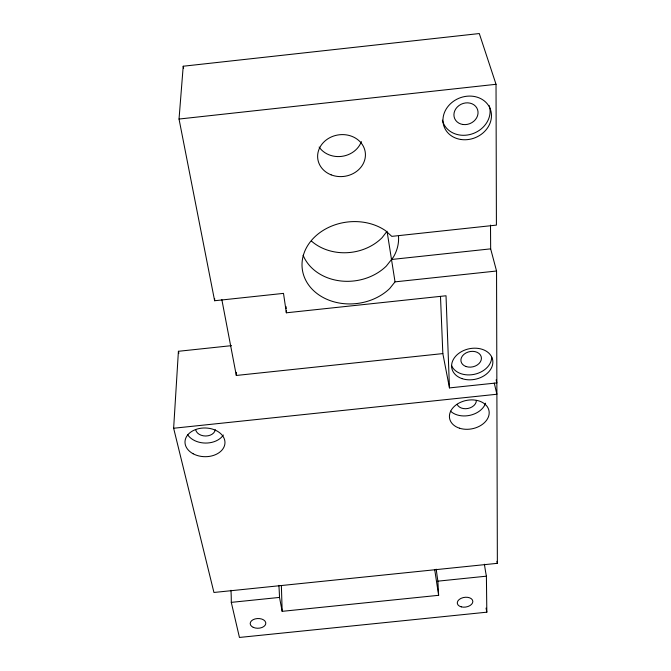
<?xml version="1.0" encoding="UTF-8"?>
<svg xmlns="http://www.w3.org/2000/svg" width="671" height="671" viewBox="0 0 671 671"><rect width="100%" height="100%" fill="white"/><g stroke="black" fill="none" stroke-linecap="round" stroke-linejoin="round"><path stroke-width="1.01" d="M496.137 379.878L496.859 382.915L449.461 387.905L442.835 353.592L236.318 375.458L236.335 372.338M449.461 387.905L446.022 295.768L286.366 312.795L283.498 293.378L214.628 300.742L214.686 298.687M490.501 225.087L490.66 248.857L496.548 271.009L497.362 563.33L213.94 592.468L173.638 428.249L178.411 351.294L231.537 345.649M214.628 300.742L179.031 119.044L183.217 66.228L479.295 33.55L496.028 84.294L496.414 225.112L391.789 236.368L385.397 230.581A50.3 41.023 -7 0 0 314.582 237.073A50.3 41.023 -7 0 0 318.935 294.93A50.3 41.023 -7 0 0 389.759 288.471L395.034 281.862L496.548 271.009M387.05 231.252L382.076 237.71A47.633 40.143 -7.3 0 1 311.478 241.107M179.031 119.044L496.028 84.294M391.512 259.492L490.66 248.857M173.638 428.249L496.892 394.246L494.267 383.107M230.967 590.27A32.72 3.909 85 0 1 231.285 602.365L279.513 597.416L282.164 611.34L438.633 595.311L437.878 581.161A32.82 1.644 83.5 0 1 436.217 569.176M437.878 581.161L486.4 576.179A32.845 2.952 83.2 0 1 484.412 564.219M486.4 576.179L486.827 612.187L239.446 637.45L231.285 602.365M178.411 351.294L178.872 353.332M496.943 561.3L497.362 563.33M221.849 299.635L236.318 375.458M486.056 608.085L486.827 612.187M183.217 66.228L183.602 68.291M387.209 232.267L395.034 281.862M434.724 569.771L438.633 595.311M286.098 306.63L286.19 308.685M286.274 310.74L286.366 312.795M440.495 296.582L442.835 353.592M281.375 585.54L282.164 611.34M278.876 585.347A32.745 2.617 84.7 0 1 279.513 597.416M476.376 400.394A9.914 7.222 -11.2 0 1 468.022 408.454A9.914 7.222 -11.2 0 1 457.136 404.303M398.524 236.36A49.117 40.654 -7.2 0 1 393.407 257.085L386.362 266.035A49.117 40.654 -7.2 0 1 339.87 280.855A49.117 40.654 -7.2 0 1 303.124 255.265M491.692 357.123A20.742 15.534 -12.3 0 1 474.162 374.359A20.742 15.534 -12.3 0 1 451.474 365.418M489.251 105.624A24.584 21.271 -22.5 0 1 471.663 134.057A24.584 21.271 -22.5 0 1 442.365 120.134M361.375 141.606A23.401 20.7 -8.2 0 1 341.74 156.368A23.401 20.7 -8.2 0 1 319.111 147.041M215.282 429.725A9.872 7.163 1.4 0 1 205.754 436.007A9.872 7.163 1.4 0 1 195.722 429.901M485.578 403.187A19.828 14.435 -11.2 0 1 470.103 415.282A19.828 14.435 -11.2 0 1 450.526 411.155M223.326 435.018A19.753 14.326 1.4 0 1 205.385 443.061A19.753 14.326 1.4 0 1 187.503 434.514M193.114 453.764A19.996 14.359 1.3 0 0 224.852 444.168A19.996 14.359 1.3 0 0 196.989 429.088A19.996 14.359 1.3 0 0 193.114 453.764M459.476 428.199A20.071 14.468 -11.1 0 0 489.193 412.673A20.071 14.468 -11.1 0 0 459.258 402.927A20.071 14.468 -11.1 0 0 459.476 428.199M253.227 627.335A7.809 4.865 -1.8 0 0 265.733 623.896A7.809 4.865 -1.8 0 0 255.03 618.947A7.809 4.865 -1.8 0 0 253.227 627.335M461.271 606.852A7.834 4.89 -8.5 0 0 472.837 601.442A7.834 4.89 -8.5 0 0 461.061 598.347A7.834 4.89 -8.5 0 0 461.271 606.852M461.992 378.612A20.843 15.55 -12.3 0 0 492.866 362.013A20.843 15.55 -12.3 0 0 461.841 351.419A20.843 15.55 -12.3 0 0 461.992 378.612M466.119 366.551A10.367 7.767 -12.3 0 0 481.426 358.205A10.367 7.767 -12.3 0 0 465.934 352.98A10.367 7.767 -12.3 0 0 466.119 366.551M463.007 124.504A12.296 10.635 -22.5 0 0 477.601 109.717A12.296 10.635 -22.5 0 0 457.345 106.957A12.296 10.635 -22.5 0 0 463.007 124.504M461.069 139.509A24.718 21.329 -22.2 0 0 490.618 110.002A24.718 21.329 -22.2 0 0 449.973 104.24A24.718 21.329 -22.2 0 0 461.069 139.509M331.122 174.846A23.963 20.944 -8 0 0 365.368 153.282A23.963 20.944 -8 0 0 328.077 138.687A23.963 20.944 -8 0 0 331.122 174.846"/></g></svg>
